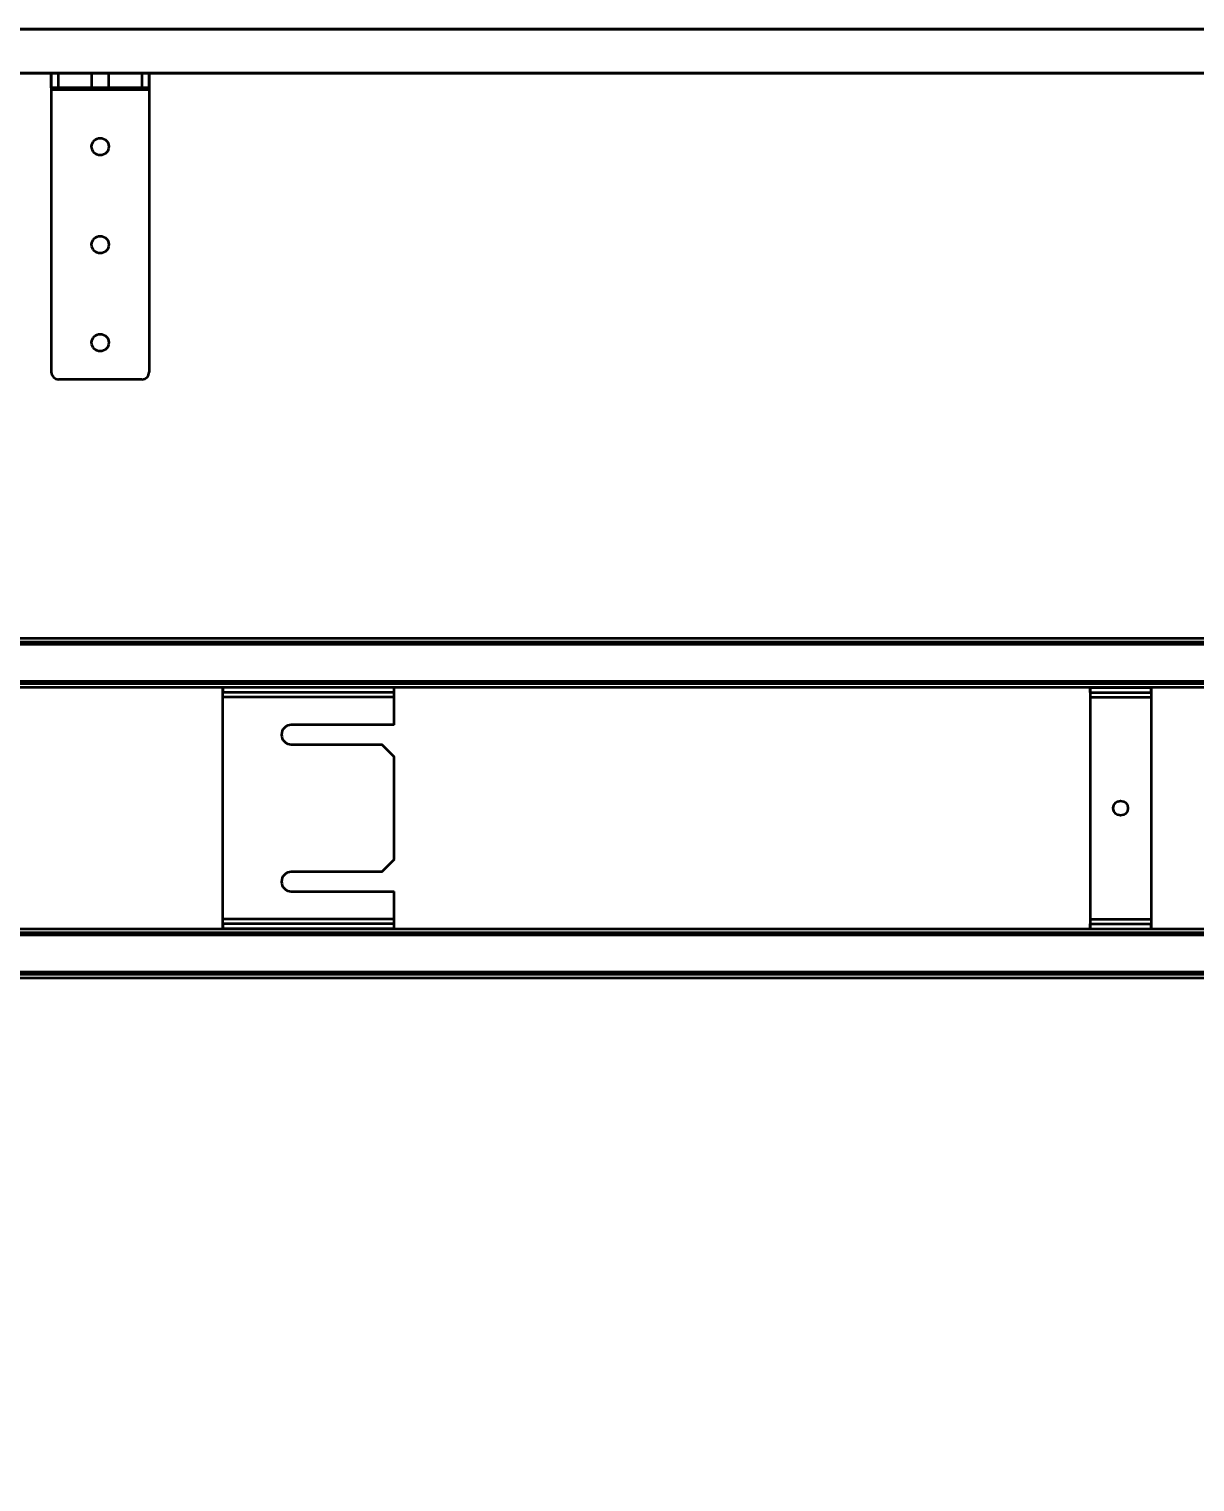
# Model space of a CAD drawing. Header units: millimetres. Extents: x -431 to 3717, y -325 to 2729.
# Drawn here: x 429 to 905, y 25 to 618 of the extents above; entities that cross this region are included whole.
import ezdxf

# ---------------------------------------------------------------- set-up
doc = ezdxf.new("R2010")
doc.units = ezdxf.units.MM
doc.styles.get("Standard").update_dxf_attribs({"font": 'arial.ttf'})
doc.dimstyles.new('CGJ', dxfattribs={"dimscale": 13, "dimtxt": 2.25, "dimasz": 2.25, "dimexe": 1, "dimexo": 1.25, "dimgap": 1.15, "dimtad": 1, "dimtoh": 1, "dimdec": 1, "dimdsep": 46, "dimtxsty": 'Standard', "dimcen": 0, "dimclrd": 2, "dimclre": 2, "dimclrt": 2, "dimadec": 0, "dimazin": 0, "dimtfac": 1, "dimtdec": 1, "dimtmove": 0, "dimatfit": 0, "dimfxl": 1, "dimtolj": 1, "dimtzin": 0, "dimlwe": -1, "dimarcsym": 2})

# ---------------------------------------------------------------- blocks, each defined once
blk = doc.blocks.new('*D57')
at = {"color": 2, "transparency": 16777216}
for p, q in [((0.02, 8.75), (0.02, -153.5)), ((1500.02, 8.75), (1500.02, -153.5))]:
    blk.add_line(p, q, dxfattribs=at)
at = {"color": 2, "lineweight": -2, "transparency": 16777216}
blk.add_line((29.27, -140.5), (1470.77, -140.5), dxfattribs=at)
at = {"color": 2, "transparency": 16777216}
for points in [[(29.27, -135.62), (29.27, -145.38), (0.02, -140.5)], [(1470.77, -135.62), (1470.77, -145.38), (1500.02, -140.5)]]:
    blk.add_solid(points, dxfattribs=at)
at = {"layer": 'Defpoints', "color": 0, "transparency": 16777216}
for p in [(0.02, 25), (1500.02, 25), (1500.02, -140.5)]:
    blk.add_point(p, dxfattribs=at)
at = {"color": 2, "transparency": 16777216, "insert": (750.02, -110.42), "char_height": 29.25, "attachment_point": 5}
blk.add_mtext('\\A1;1200 / 1350 / 1500 / 1650 / 1800', dxfattribs=at)

msp = doc.modelspace()

# ---------------------------------------------------------------- linework, layer by layer
at = {"color": 7, "linetype": 'Continuous', "lineweight": 35}
for p, q in [((1450.02, 618), (50.02, 618)), ((50.02, 618), (1450.02, 618)), ((1475.02, 600), (25.02, 600)), ((1475.02, 600), (25.02, 600)), ((50.02, 600), (1450.02, 600)), ((1450.02, 600), (50.02, 600)), ((438.02, 600), (438.02, 593.2)), ((478.02, 600), (438.02, 600)), ((438.02, 600), (438.02, 594)), ((438.02, 594), (438.02, 600)), ((441.02, 600), (438.02, 600)), ((441.02, 594), (441.02, 600)), ((475.02, 600), (441.02, 600)), ((454.52, 600), (454.52, 594)), ((454.52, 600), (454.52, 594)), ((454.52, 600), (454.52, 594)), ((454.52, 600), (461.52, 600)), ((454.52, 600), (461.52, 600)), ((454.52, 600), (461.52, 600)), ((461.52, 594), (461.52, 600)), ((461.52, 594), (461.52, 600)), ((461.52, 594), (461.52, 600)), ((475.02, 600), (475.02, 594)), ((478.02, 600), (475.02, 600)), ((478.02, 600), (478.02, 593.2)), ((478.02, 594), (478.02, 600)), ((478.02, 600), (478.02, 594)), ((438.02, 594), (438.02, 593.2)), ((438.02, 594), (441.02, 594)), ((478.02, 594), (438.02, 594)), ((438.02, 593.2), (438.02, 478)), ((478.02, 593.2), (438.02, 593.2)), ((438.02, 593.2), (438.02, 478)), ((478.02, 593.2), (438.02, 593.2)), ((475.02, 594), (441.02, 594)), ((461.52, 594), (454.52, 594)), ((461.52, 594), (454.52, 594)), ((461.52, 594), (454.52, 594)), ((475.02, 594), (478.02, 594)), ((478.02, 594), (478.02, 593.2)), ((478.02, 593.2), (478.02, 478)), ((478.02, 593.2), (478.02, 478)), ((475.02, 475), (441.02, 475)), ((475.02, 475), (441.02, 475)), ((1422.02, 369.25), (78.02, 369.25)), ((1422.02, 367.75), (78.02, 367.75)), ((1387.02, 369.25), (113.02, 369.25)), ((1387.02, 367.75), (113.02, 367.75)), ((1422.02, 366.75), (78.02, 366.75)), ((1422.02, 366.75), (78.02, 366.75)), ((1387.02, 366.75), (113.02, 366.75)), ((1387.02, 366.75), (113.02, 366.75)), ((1422.02, 351.75), (78.02, 351.75)), ((1422.02, 351.75), (78.02, 351.75)), ((1422.02, 350.75), (78.02, 350.75)), ((1387.02, 351.75), (113.02, 351.75)), ((1387.02, 351.75), (113.02, 351.75)), ((1387.02, 350.75), (113.02, 350.75)), ((1422.02, 349.25), (78.02, 349.25)), ((1387.02, 349.25), (113.02, 349.25)), ((508.02, 349.25), (508.02, 347.25)), ((578.02, 349.25), (508.02, 349.25)), ((578.02, 349.25), (508.02, 349.25)), ((508.02, 347.25), (508.02, 349.25)), ((508.02, 345.25), (508.02, 349.25)), ((578.02, 347.25), (508.02, 347.25)), ((578.02, 347.25), (508.02, 347.25)), ((508.02, 345.25), (508.02, 347.25)), ((578.02, 345.25), (508.02, 345.25)), ((508.02, 254.75), (508.02, 345.25)), ((508.02, 254.75), (508.02, 345.25)), ((578.02, 345.25), (508.02, 345.25)), ((578.02, 345.25), (578.02, 349.25)), ((578.02, 347.25), (578.02, 349.25)), ((578.02, 347.25), (578.02, 349.25)), ((578.02, 345.25), (578.02, 347.25)), ((578.02, 334), (578.02, 345.25)), ((578.02, 334), (578.02, 345.25)), ((862.02, 349.25), (862.02, 345.25)), ((862.02, 349.25), (887.02, 349.25)), ((862.02, 347.25), (862.02, 349.25)), ((862.02, 349.25), (887.02, 349.25)), ((862.02, 347.25), (862.02, 349.25)), ((862.02, 347.25), (862.02, 345.25)), ((862.02, 347.25), (887.02, 347.25)), ((862.02, 347.25), (887.02, 347.25)), ((862.02, 345.25), (862.02, 254.75)), ((862.02, 345.25), (862.02, 254.75)), ((862.02, 345.25), (887.02, 345.25)), ((862.02, 345.25), (887.02, 345.25)), ((887.02, 349.25), (887.02, 345.25)), ((887.02, 349.25), (887.02, 347.25)), ((887.02, 347.25), (887.02, 349.25)), ((887.02, 347.25), (887.02, 345.25)), ((887.02, 345.25), (887.02, 254.75)), ((887.02, 345.25), (887.02, 254.75)), ((578.02, 334), (536.02, 334)), ((578.02, 334), (536.02, 334)), ((536.02, 326), (573.02, 326)), ((536.02, 326), (573.02, 326)), ((578.02, 321), (573.02, 326)), ((573.02, 326), (578.02, 321)), ((578.02, 279), (578.02, 321)), ((578.02, 279), (578.02, 321)), ((578.02, 279), (573.02, 274)), ((573.02, 274), (578.02, 279)), ((573.02, 274), (536.02, 274)), ((573.02, 274), (536.02, 274)), ((536.02, 266), (578.02, 266)), ((536.02, 266), (578.02, 266)), ((578.02, 254.75), (578.02, 266)), ((578.02, 254.75), (578.02, 266)), ((78.02, 250.75), (1422.02, 250.75)), ((78.02, 249.25), (1422.02, 249.25)), ((113.02, 250.75), (1387.02, 250.75)), ((113.02, 249.25), (1387.02, 249.25)), ((508.02, 252.75), (508.02, 254.75)), ((578.02, 254.75), (508.02, 254.75)), ((578.02, 254.75), (508.02, 254.75)), ((508.02, 250.75), (508.02, 254.75)), ((578.02, 252.75), (508.02, 252.75)), ((578.02, 252.75), (508.02, 252.75)), ((508.02, 252.75), (508.02, 250.75)), ((508.02, 250.75), (508.02, 252.75)), ((578.02, 250.75), (508.02, 250.75)), ((578.02, 250.75), (508.02, 250.75)), ((578.02, 250.75), (578.02, 254.75)), ((578.02, 252.75), (578.02, 254.75)), ((578.02, 250.75), (578.02, 252.75)), ((578.02, 250.75), (578.02, 252.75)), ((862.02, 254.75), (862.02, 250.75)), ((862.02, 254.75), (887.02, 254.75)), ((862.02, 254.75), (887.02, 254.75)), ((862.02, 254.75), (862.02, 252.75)), ((862.02, 250.75), (862.02, 252.75)), ((862.02, 252.75), (887.02, 252.75)), ((862.02, 250.75), (862.02, 252.75)), ((862.02, 252.75), (887.02, 252.75)), ((862.02, 250.75), (887.02, 250.75)), ((862.02, 250.75), (887.02, 250.75)), ((887.02, 254.75), (887.02, 252.75)), ((887.02, 254.75), (887.02, 250.75)), ((887.02, 252.75), (887.02, 250.75)), ((887.02, 250.75), (887.02, 252.75)), ((78.02, 248.25), (1422.02, 248.25)), ((78.02, 248.25), (1422.02, 248.25)), ((113.02, 248.25), (1387.02, 248.25)), ((113.02, 248.25), (1387.02, 248.25)), ((78.02, 233.25), (1422.02, 233.25)), ((78.02, 233.25), (1422.02, 233.25)), ((78.02, 232.25), (1422.02, 232.25)), ((113.02, 233.25), (1387.02, 233.25)), ((113.02, 233.25), (1387.02, 233.25)), ((113.02, 232.25), (1387.02, 232.25)), ((78.02, 230.75), (1422.02, 230.75)), ((113.02, 230.75), (1387.02, 230.75))]:
    msp.add_line(p, q, dxfattribs=at)
for centre, radius in [((458.02, 570), 3.5), ((458.02, 570), 3.5), ((458.02, 530), 3.5), ((458.02, 530), 3.5), ((458.02, 490), 3.5), ((458.02, 490), 3.5), ((874.52, 300), 3), ((874.52, 300), 3)]:
    msp.add_circle(centre, radius, dxfattribs=at)
for centre, radius, start, end in [((441.02, 478), 3, 180, 270), ((441.02, 478), 3, 180, 270), ((475.02, 478), 3, 270, 0), ((475.02, 478), 3, 270, 0), ((536.02, 330), 4, 90, 270), ((536.02, 330), 4, 90, 270), ((536.02, 270), 4, 90, 270), ((536.02, 270), 4, 90, 270)]:
    msp.add_arc(centre, radius, start, end, dxfattribs=at)

# ---------------------------------------------------------------- dimensions: what is measured, and where the dimension line sits
dim = msp.add_linear_dim(base=(1500.02, -140.5), p1=(0.02, 25), p2=(1500.02, 25), angle=180, text='1200 / 1350 / <> / 1650 / 1800', dimstyle='CGJ')
dim.commit()
dim.dimension.update_dxf_attribs({"geometry": '*D57', "text_midpoint": (750.02, -140.5), "dimtype": 160})

doc.saveas('drawing.dxf')
